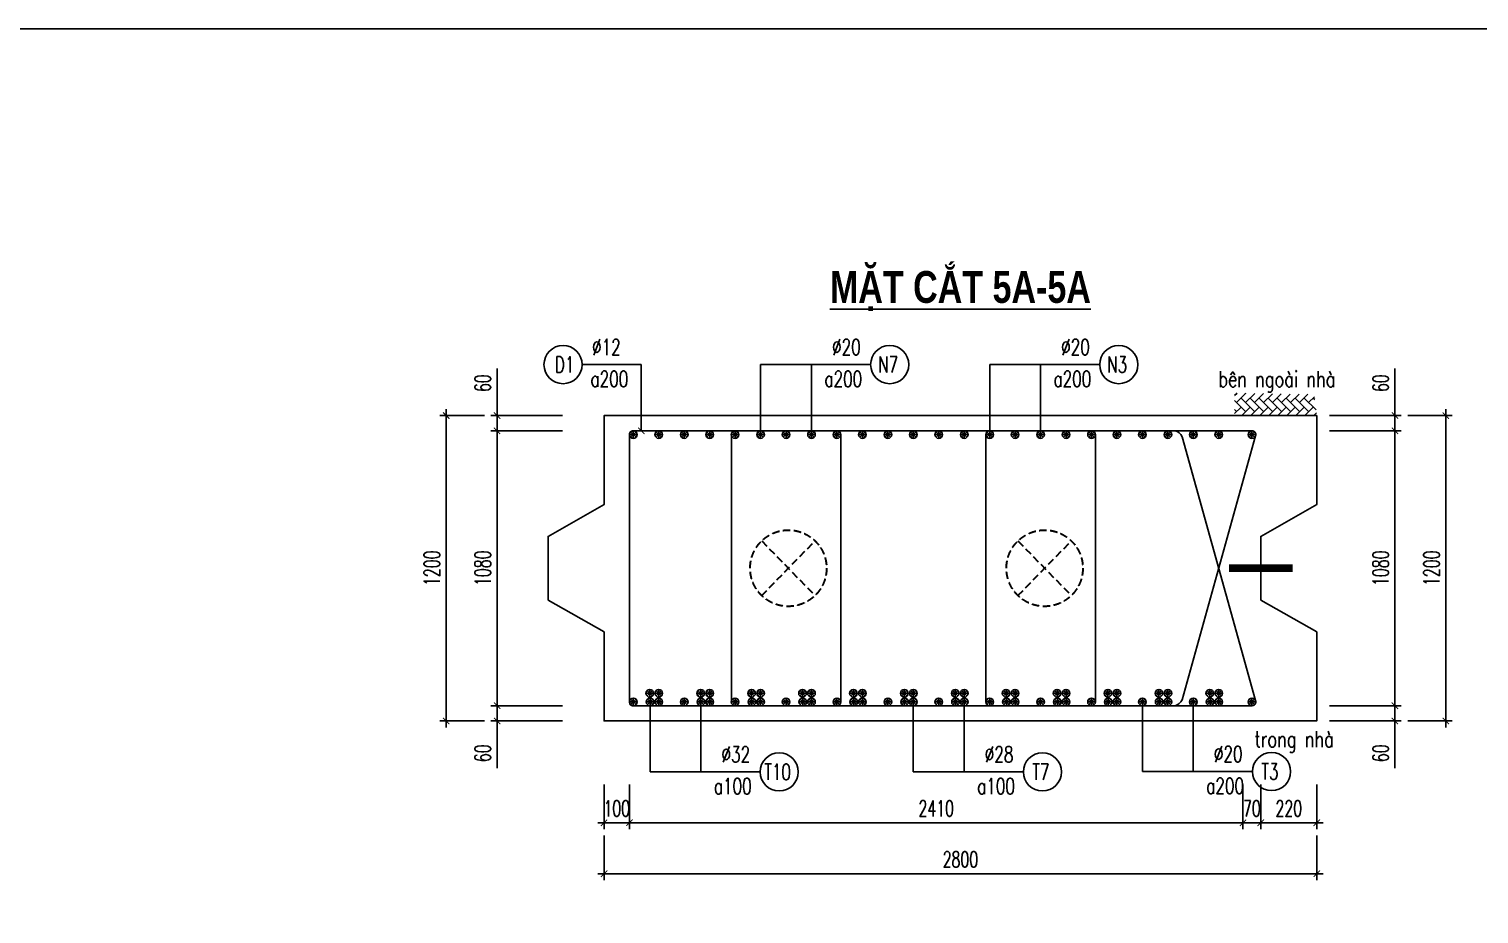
# Model space of a CAD drawing. Header units: millimetres. Extents: x -143570 to 58447, y -1448440 to -1202244.
# Drawn here: x 16397 to 39182, y -1310543 to -1296634 of the extents above; entities that cross this region are included whole.
import ezdxf
from ezdxf.enums import TextEntityAlignment as Align

# ---------------------------------------------------------------- set-up
doc = ezdxf.new("R2010")
doc.units = ezdxf.units.MM
doc.header["$LTSCALE"] = 30
doc.header["$PDMODE"] = 3
doc.linetypes.add('DASHED', pattern=[19.05, 12.7, -6.35])
doc.layers.get('0').update_dxf_attribs({"lineweight": 9})
doc.layers.get('Defpoints').update_dxf_attribs({"lineweight": 9})
for name, color, linetype in [('ccu11-Cotthep', 9, 'Continuous'), ('ccu11-Dim', 8, 'Continuous'), ('ccu11-Hatch', 8, 'Continuous'), ('ccu11-Text', 31, 'Continuous'), ('ccu11-Thay', 7, 'Continuous'), ('ccu11-Thep', 4, 'Continuous'), ('ccu11-Thep doc', 4, 'Continuous'), ('ccu11-Thepdai', 6, 'Continuous')]:
    doc.layers.add(name, color=color, linetype=linetype)
doc.layers.add('ccu11-Khuat', color=9, linetype='DASHED', lineweight=30)
doc.layers.add('Vicom_thep doc', color=1, linetype='Continuous', lineweight=35)
doc.styles.add('ccu11-dim', font='vnsimli.shx', dxfattribs={"width": 0.65, "bigfont": 'bigfont.shx'})
doc.styles.add('ccu11-VnAvH-B', font='')
doc.styles.add('ccu11-vnsimli', font='vnsimli.shx', dxfattribs={"width": 0.8, "bigfont": 'vns.shx'})
doc.styles.add('ccu11-vnsimple', font='vnsimple.shx', dxfattribs={"bigfont": 'bigfont.shx'})
doc.styles.add('ccu11_simli', font='vnsimli.shx', dxfattribs={"width": 0.8})
doc.styles.get('ccu11-VnAvH-B').set_extended_font_data('.VnAvantH', bold=True)
doc.dimstyles.new('ccu11-100', dxfattribs={"dimscale": 100, "dimtxt": 2.5, "dimasz": 1, "dimexe": 1, "dimexo": 2, "dimgap": 1, "dimtad": 1, "dimdec": 0, "dimdsep": 46, "dimtxsty": 'ccu11-dim', "dimblk": 'ARCHTICK', "dimcen": -1, "dimdle": 1, "dimclrd": 256, "dimclre": 256, "dimclrt": 3, "dimadec": 0, "dimazin": 2, "dimtfac": 0.1, "dimtdec": 0, "dimtmove": 0, "dimatfit": 1, "dimldrblk": 'ARCHTICK', "dimfxl": 1, "dimtvp": 0.833333, "dimtolj": 1, "dimtzin": 12, "dimarcsym": 0})
doc.dimstyles.new('ccu11-100x4', dxfattribs={"dimscale": 100, "dimtxt": 2.5, "dimasz": 1, "dimexe": 1, "dimexo": 2, "dimgap": 1, "dimtad": 1, "dimdec": 0, "dimlfac": 0.25, "dimdsep": 46, "dimtxsty": 'ccu11-dim', "dimblk": 'ARCHTICK', "dimcen": -1, "dimdle": 1, "dimclrd": 256, "dimclre": 256, "dimclrt": 3, "dimadec": 0, "dimazin": 2, "dimtfac": 0.1, "dimtdec": 0, "dimtmove": 0, "dimatfit": 1, "dimldrblk": 'ARCHTICK', "dimfxl": 1, "dimtvp": 0.833333, "dimtolj": 1, "dimtzin": 12, "dimarcsym": 0})

# ---------------------------------------------------------------- blocks, each defined once
blk = doc.blocks.new('MCT')
at = {"ltscale": 0.005}
for p, q in [((-0.49, 0), (0.49, 0)), ((0.35, -0.35), (-0.35, 0.35)), ((-0.35, -0.35), (0.35, 0.35)), ((0, -0.49), (0, 0.49))]:
    blk.add_line(p, q, dxfattribs=at)
blk.add_circle((0, 0), 0.492, dxfattribs=at)
blk = doc.blocks.new('*U516')
at = {"layer": 'ccu11-Thep doc', "xscale": -121.9200000001001, "yscale": 121.9200000001001, "zscale": 121.92, "rotation": 270}
blk.add_blockref('MCT', (0, 0), dxfattribs=at)
blk = doc.blocks.new('*U517')
at = {"layer": 'ccu11-Thep doc', "color": 0, "linetype": 'ByBlock', "lineweight": -2, "transparency": 16777216}
for p in [(0, 0), (800, 0), (1600, 0), (2400, 0), (3200, 0), (4000, 0), (4800, 0), (5600, 0), (6400, 0), (7200, 0), (8000, 0), (8800, 0)]:
    blk.add_blockref('*U516', p, dxfattribs=at)
blk = doc.blocks.new('*U518')
at = {"layer": 'ccu11-Thep doc', "xscale": -121.9200000001001, "yscale": 121.9200000001001, "zscale": 121.92, "rotation": 270}
blk.add_blockref('MCT', (0, 0), dxfattribs=at)
blk = doc.blocks.new('*U519')
at = {"layer": 'ccu11-Thep doc', "color": 0, "linetype": 'ByBlock', "lineweight": -2, "transparency": 16777216}
for p in [(0, 0), (800, 0), (1600, 0), (2400, 0), (3200, 0), (4000, 0), (4800, 0), (5600, 0), (6400, 0), (7200, 0), (8000, 0), (8800, 0)]:
    blk.add_blockref('*U518', p, dxfattribs=at)
blk = doc.blocks.new('_ARCHTICK')
at = {"color": 0, "linetype": 'ByBlock', "const_width": 0.15}
blk.add_lwpolyline([(-0.5, -0.5), (0.5, 0.5)], dxfattribs=at)
blk = doc.blocks.new('*D617')
at = {"layer": 'ccu11-Dim', "linetype": 'ByBlock', "lineweight": -2, "ltscale": 30, "transparency": 16777216}
for p, q in [((23753, -1302709), (23753, -1301969)), ((24782, -1302709), (23653, -1302709)), ((23753, -1302949), (23753, -1302709)), ((24782, -1302949), (23653, -1302949)), ((23753, -1302949), (23753, -1303049))]:
    blk.add_line(p, q, dxfattribs=at)
at = {"layer": 'Defpoints', "color": 0, "linetype": 'ByBlock', "ltscale": 30, "transparency": 16777216}
for p in [(24982, -1302709), (23753, -1302949), (24982, -1302949)]:
    blk.add_point(p, dxfattribs=at)
at = {"layer": 'ccu11-Dim', "linetype": 'ByBlock', "lineweight": -2, "ltscale": 30, "transparency": 16777216, "xscale": 100, "yscale": 100, "zscale": 100}
for p, rotation in [((23753, -1302709), 270), ((23753, -1302949), 90)]:
    blk.add_blockref('_ARCHTICK', p, dxfattribs=dict(at, rotation=rotation))
at = {"layer": 'ccu11-Dim', "color": 3, "linetype": 'ByBlock', "ltscale": 30, "transparency": 16777216, "insert": (23528, -1302201), "char_height": 250, "attachment_point": 5, "rotation": 90, "style": 'ccu11-dim'}
blk.add_mtext('\\A1;60', dxfattribs=at)
blk = doc.blocks.new('*D618')
at = {"layer": 'ccu11-Dim', "linetype": 'ByBlock', "lineweight": -2, "ltscale": 30, "transparency": 16777216}
for p, q in [((24782, -1302949), (23653, -1302949)), ((23753, -1302849), (23753, -1307369)), ((24782, -1307269), (23653, -1307269))]:
    blk.add_line(p, q, dxfattribs=at)
at = {"layer": 'Defpoints', "color": 0, "linetype": 'ByBlock', "ltscale": 30, "transparency": 16777216}
for p in [(24982, -1302949), (23753, -1307269), (24982, -1307269)]:
    blk.add_point(p, dxfattribs=at)
at = {"layer": 'ccu11-Dim', "linetype": 'ByBlock', "lineweight": -2, "ltscale": 30, "transparency": 16777216, "xscale": 100, "yscale": 100, "zscale": 100}
for p, rotation in [((23753, -1302949), 90), ((23753, -1307269), 270)]:
    blk.add_blockref('_ARCHTICK', p, dxfattribs=dict(at, rotation=rotation))
at = {"layer": 'ccu11-Dim', "color": 3, "linetype": 'ByBlock', "ltscale": 30, "transparency": 16777216, "insert": (23528, -1305109), "char_height": 250, "attachment_point": 5, "rotation": 90, "style": 'ccu11-dim'}
blk.add_mtext('\\A1;1080', dxfattribs=at)
blk = doc.blocks.new('*D619')
at = {"layer": 'ccu11-Dim', "linetype": 'ByBlock', "lineweight": -2, "ltscale": 30, "transparency": 16777216}
for p, q in [((24782, -1307269), (23653, -1307269)), ((23753, -1307269), (23753, -1307169)), ((23753, -1307269), (23753, -1307509)), ((24782, -1307509), (23653, -1307509)), ((23753, -1307509), (23753, -1308248))]:
    blk.add_line(p, q, dxfattribs=at)
at = {"layer": 'Defpoints', "color": 0, "linetype": 'ByBlock', "ltscale": 30, "transparency": 16777216}
for p in [(23753, -1307269), (24982, -1307269), (24982, -1307509)]:
    blk.add_point(p, dxfattribs=at)
at = {"layer": 'ccu11-Dim', "linetype": 'ByBlock', "lineweight": -2, "ltscale": 30, "transparency": 16777216, "xscale": 100, "yscale": 100, "zscale": 100}
for p, rotation in [((23753, -1307269), 270), ((23753, -1307509), 90)]:
    blk.add_blockref('_ARCHTICK', p, dxfattribs=dict(at, rotation=rotation))
at = {"layer": 'ccu11-Dim', "color": 3, "linetype": 'ByBlock', "ltscale": 30, "transparency": 16777216, "insert": (23528, -1308017), "char_height": 250, "attachment_point": 5, "rotation": 90, "style": 'ccu11-dim'}
blk.add_mtext('\\A1;60', dxfattribs=at)
blk = doc.blocks.new('*D620')
at = {"layer": 'ccu11-Dim', "linetype": 'ByBlock', "lineweight": -2, "ltscale": 30, "transparency": 16777216}
for p, q in [((23553, -1302709), (22853, -1302709)), ((22953, -1302609), (22953, -1307609)), ((23553, -1307509), (22853, -1307509))]:
    blk.add_line(p, q, dxfattribs=at)
at = {"layer": 'Defpoints', "color": 0, "linetype": 'ByBlock', "ltscale": 30, "transparency": 16777216}
for p in [(23753, -1302709), (22953, -1307509), (23753, -1307509)]:
    blk.add_point(p, dxfattribs=at)
at = {"layer": 'ccu11-Dim', "linetype": 'ByBlock', "lineweight": -2, "ltscale": 30, "transparency": 16777216, "xscale": 100, "yscale": 100, "zscale": 100}
for p, rotation in [((22953, -1302709), 90), ((22953, -1307509), 270)]:
    blk.add_blockref('_ARCHTICK', p, dxfattribs=dict(at, rotation=rotation))
at = {"layer": 'ccu11-Dim', "color": 3, "linetype": 'ByBlock', "ltscale": 30, "transparency": 16777216, "insert": (22728, -1305109), "char_height": 250, "attachment_point": 5, "rotation": 90, "style": 'ccu11-dim'}
blk.add_mtext('\\A1;1200', dxfattribs=at)
blk = doc.blocks.new('*D621')
at = {"layer": 'ccu11-Dim', "linetype": 'ByBlock', "lineweight": -2, "ltscale": 30, "transparency": 16777216}
for p, q in [((35753, -1308509), (35753, -1309209)), ((36633, -1308509), (36633, -1309209)), ((36733, -1309109), (35653, -1309109))]:
    blk.add_line(p, q, dxfattribs=at)
at = {"layer": 'Defpoints', "color": 0, "linetype": 'ByBlock', "ltscale": 30, "transparency": 16777216}
for p in [(35753, -1308309), (36633, -1308309), (35753, -1309109)]:
    blk.add_point(p, dxfattribs=at)
at = {"layer": 'ccu11-Dim', "linetype": 'ByBlock', "lineweight": -2, "ltscale": 30, "transparency": 16777216, "xscale": 100, "yscale": 100, "zscale": 100, "rotation": 180}
blk.add_blockref('_ARCHTICK', (35753, -1309109), dxfattribs=at)
at = {"layer": 'ccu11-Dim', "linetype": 'ByBlock', "lineweight": -2, "ltscale": 30, "transparency": 16777216, "xscale": 100, "yscale": 100, "zscale": 100}
blk.add_blockref('_ARCHTICK', (36633, -1309109), dxfattribs=at)
at = {"layer": 'ccu11-Dim', "color": 3, "linetype": 'ByBlock', "ltscale": 30, "transparency": 16777216, "insert": (36193, -1308884), "char_height": 250, "attachment_point": 5, "style": 'ccu11-dim'}
blk.add_mtext('\\A1;220', dxfattribs=at)
blk = doc.blocks.new('*D622')
at = {"layer": 'ccu11-Dim', "linetype": 'ByBlock', "lineweight": -2, "ltscale": 30, "transparency": 16777216}
for p, q in [((25433, -1309309), (25433, -1310009)), ((36633, -1309309), (36633, -1310009)), ((25333, -1309909), (36733, -1309909))]:
    blk.add_line(p, q, dxfattribs=at)
at = {"layer": 'Defpoints', "color": 0, "linetype": 'ByBlock', "ltscale": 30, "transparency": 16777216}
for p in [(25433, -1309109), (36633, -1309109), (36633, -1309909)]:
    blk.add_point(p, dxfattribs=at)
at = {"layer": 'ccu11-Dim', "linetype": 'ByBlock', "lineweight": -2, "ltscale": 30, "transparency": 16777216, "xscale": 100, "yscale": 100, "zscale": 100, "rotation": 180}
blk.add_blockref('_ARCHTICK', (25433, -1309909), dxfattribs=at)
at = {"layer": 'ccu11-Dim', "linetype": 'ByBlock', "lineweight": -2, "ltscale": 30, "transparency": 16777216, "xscale": 100, "yscale": 100, "zscale": 100}
blk.add_blockref('_ARCHTICK', (36633, -1309909), dxfattribs=at)
at = {"layer": 'ccu11-Dim', "color": 3, "linetype": 'ByBlock', "ltscale": 30, "transparency": 16777216, "insert": (31033, -1309684), "char_height": 250, "attachment_point": 5, "style": 'ccu11-dim'}
blk.add_mtext('\\A1;2800', dxfattribs=at)
blk = doc.blocks.new('*D623')
at = {"layer": 'ccu11-Dim', "linetype": 'ByBlock', "lineweight": -2, "ltscale": 30, "transparency": 16777216}
for p, q in [((35473, -1308509), (35473, -1309209)), ((35753, -1308509), (35753, -1309209)), ((35473, -1309109), (35373, -1309109)), ((35753, -1309109), (35473, -1309109)), ((35753, -1309109), (35853, -1309109))]:
    blk.add_line(p, q, dxfattribs=at)
at = {"layer": 'Defpoints', "color": 0, "linetype": 'ByBlock', "ltscale": 30, "transparency": 16777216}
for p in [(35473, -1308309), (35753, -1308309), (35473, -1309109)]:
    blk.add_point(p, dxfattribs=at)
at = {"layer": 'ccu11-Dim', "linetype": 'ByBlock', "lineweight": -2, "ltscale": 30, "transparency": 16777216, "xscale": 100, "yscale": 100, "zscale": 100}
blk.add_blockref('_ARCHTICK', (35473, -1309109), dxfattribs=at)
at = {"layer": 'ccu11-Dim', "linetype": 'ByBlock', "lineweight": -2, "ltscale": 30, "transparency": 16777216, "xscale": 100, "yscale": 100, "zscale": 100, "rotation": 180}
blk.add_blockref('_ARCHTICK', (35753, -1309109), dxfattribs=at)
at = {"layer": 'ccu11-Dim', "color": 3, "linetype": 'ByBlock', "ltscale": 30, "transparency": 16777216, "insert": (35613, -1308884), "char_height": 250, "attachment_point": 5, "style": 'ccu11-dim'}
blk.add_mtext('\\A1;70', dxfattribs=at)
blk = doc.blocks.new('*D624')
at = {"layer": 'ccu11-Dim', "linetype": 'ByBlock', "lineweight": -2, "ltscale": 30, "transparency": 16777216}
for p, q in [((25833, -1308509), (25833, -1309209)), ((35473, -1308509), (35473, -1309209)), ((25733, -1309109), (35573, -1309109))]:
    blk.add_line(p, q, dxfattribs=at)
at = {"layer": 'Defpoints', "color": 0, "linetype": 'ByBlock', "ltscale": 30, "transparency": 16777216}
for p in [(25833, -1308309), (35473, -1308309), (35473, -1309109)]:
    blk.add_point(p, dxfattribs=at)
at = {"layer": 'ccu11-Dim', "linetype": 'ByBlock', "lineweight": -2, "ltscale": 30, "transparency": 16777216, "xscale": 100, "yscale": 100, "zscale": 100, "rotation": 180}
blk.add_blockref('_ARCHTICK', (25833, -1309109), dxfattribs=at)
at = {"layer": 'ccu11-Dim', "linetype": 'ByBlock', "lineweight": -2, "ltscale": 30, "transparency": 16777216, "xscale": 100, "yscale": 100, "zscale": 100}
blk.add_blockref('_ARCHTICK', (35473, -1309109), dxfattribs=at)
at = {"layer": 'ccu11-Dim', "color": 3, "linetype": 'ByBlock', "ltscale": 30, "transparency": 16777216, "insert": (30653, -1308884), "char_height": 250, "attachment_point": 5, "style": 'ccu11-dim'}
blk.add_mtext('\\A1;2410', dxfattribs=at)
blk = doc.blocks.new('*D625')
at = {"layer": 'ccu11-Dim', "linetype": 'ByBlock', "lineweight": -2, "ltscale": 30, "transparency": 16777216}
for p, q in [((25433, -1308509), (25433, -1309209)), ((25833, -1308509), (25833, -1309209)), ((25433, -1309109), (25333, -1309109)), ((25833, -1309109), (25433, -1309109)), ((25833, -1309109), (25933, -1309109))]:
    blk.add_line(p, q, dxfattribs=at)
at = {"layer": 'Defpoints', "color": 0, "linetype": 'ByBlock', "ltscale": 30, "transparency": 16777216}
for p in [(25433, -1308309), (25833, -1308309), (25433, -1309109)]:
    blk.add_point(p, dxfattribs=at)
at = {"layer": 'ccu11-Dim', "linetype": 'ByBlock', "lineweight": -2, "ltscale": 30, "transparency": 16777216, "xscale": 100, "yscale": 100, "zscale": 100}
blk.add_blockref('_ARCHTICK', (25433, -1309109), dxfattribs=at)
at = {"layer": 'ccu11-Dim', "linetype": 'ByBlock', "lineweight": -2, "ltscale": 30, "transparency": 16777216, "xscale": 100, "yscale": 100, "zscale": 100, "rotation": 180}
blk.add_blockref('_ARCHTICK', (25833, -1309109), dxfattribs=at)
at = {"layer": 'ccu11-Dim', "color": 3, "linetype": 'ByBlock', "ltscale": 30, "transparency": 16777216, "insert": (25633, -1308884), "char_height": 250, "attachment_point": 5, "style": 'ccu11-dim'}
blk.add_mtext('\\A1;100', dxfattribs=at)
blk = doc.blocks.new('SHD')
at = {"layer": 'ccu11-Cotthep'}
blk.add_circle((300, 0), 300, dxfattribs=at)
at = {"layer": 'ccu11-Cotthep', "color": 31, "style": 'ccu11_simli', "width": 0.8}
blk.add_attdef('DK', text='', height=250, dxfattribs=at).set_placement((-101, 65), align=Align.BOTTOM_RIGHT)
blk.add_attdef('KH', text='', height=250, dxfattribs=at).set_placement((300, 0), align=Align.MIDDLE)
blk.add_attdef('KC', text='', height=250, dxfattribs=at).set_placement((-101, -142), align=Align.TOP_RIGHT)
blk = doc.blocks.new('*D626')
at = {"layer": 'ccu11-Dim', "linetype": 'ByBlock', "lineweight": -2, "ltscale": 30, "transparency": 16777216}
for p, q in [((37861, -1302709), (37861, -1301969)), ((36833, -1302709), (37961, -1302709)), ((37861, -1302949), (37861, -1302709)), ((36833, -1302949), (37961, -1302949)), ((37861, -1302949), (37861, -1303049))]:
    blk.add_line(p, q, dxfattribs=at)
at = {"layer": 'Defpoints', "color": 0, "linetype": 'ByBlock', "ltscale": 30, "transparency": 16777216}
for p in [(36633, -1302709), (36633, -1302949), (37861, -1302949)]:
    blk.add_point(p, dxfattribs=at)
at = {"layer": 'ccu11-Dim', "linetype": 'ByBlock', "lineweight": -2, "ltscale": 30, "transparency": 16777216, "xscale": 100, "yscale": 100, "zscale": 100}
for p, rotation in [((37861, -1302709), 270), ((37861, -1302949), 90)]:
    blk.add_blockref('_ARCHTICK', p, dxfattribs=dict(at, rotation=rotation))
at = {"layer": 'ccu11-Dim', "color": 3, "linetype": 'ByBlock', "ltscale": 30, "transparency": 16777216, "insert": (37636, -1302201), "char_height": 250, "attachment_point": 5, "rotation": 90, "style": 'ccu11-dim'}
blk.add_mtext('\\A1;60', dxfattribs=at)
blk = doc.blocks.new('*D627')
at = {"layer": 'ccu11-Dim', "linetype": 'ByBlock', "lineweight": -2, "ltscale": 30, "transparency": 16777216}
for p, q in [((36833, -1302949), (37961, -1302949)), ((37861, -1302849), (37861, -1307369)), ((36833, -1307269), (37961, -1307269))]:
    blk.add_line(p, q, dxfattribs=at)
at = {"layer": 'Defpoints', "color": 0, "linetype": 'ByBlock', "ltscale": 30, "transparency": 16777216}
for p in [(36633, -1302949), (36633, -1307269), (37861, -1307269)]:
    blk.add_point(p, dxfattribs=at)
at = {"layer": 'ccu11-Dim', "linetype": 'ByBlock', "lineweight": -2, "ltscale": 30, "transparency": 16777216, "xscale": 100, "yscale": 100, "zscale": 100}
for p, rotation in [((37861, -1302949), 90), ((37861, -1307269), 270)]:
    blk.add_blockref('_ARCHTICK', p, dxfattribs=dict(at, rotation=rotation))
at = {"layer": 'ccu11-Dim', "color": 3, "linetype": 'ByBlock', "ltscale": 30, "transparency": 16777216, "insert": (37636, -1305109), "char_height": 250, "attachment_point": 5, "rotation": 90, "style": 'ccu11-dim'}
blk.add_mtext('\\A1;1080', dxfattribs=at)
blk = doc.blocks.new('*D628')
at = {"layer": 'ccu11-Dim', "linetype": 'ByBlock', "lineweight": -2, "ltscale": 30, "transparency": 16777216}
for p, q in [((36833, -1307269), (37961, -1307269)), ((37861, -1307269), (37861, -1307169)), ((37861, -1307269), (37861, -1307509)), ((36833, -1307509), (37961, -1307509)), ((37861, -1307509), (37861, -1308248))]:
    blk.add_line(p, q, dxfattribs=at)
at = {"layer": 'Defpoints', "color": 0, "linetype": 'ByBlock', "ltscale": 30, "transparency": 16777216}
for p in [(36633, -1307269), (37861, -1307269), (36633, -1307509)]:
    blk.add_point(p, dxfattribs=at)
at = {"layer": 'ccu11-Dim', "linetype": 'ByBlock', "lineweight": -2, "ltscale": 30, "transparency": 16777216, "xscale": 100, "yscale": 100, "zscale": 100}
for p, rotation in [((37861, -1307269), 270), ((37861, -1307509), 90)]:
    blk.add_blockref('_ARCHTICK', p, dxfattribs=dict(at, rotation=rotation))
at = {"layer": 'ccu11-Dim', "color": 3, "linetype": 'ByBlock', "ltscale": 30, "transparency": 16777216, "insert": (37636, -1308017), "char_height": 250, "attachment_point": 5, "rotation": 90, "style": 'ccu11-dim'}
blk.add_mtext('\\A1;60', dxfattribs=at)
blk = doc.blocks.new('*D629')
at = {"layer": 'ccu11-Dim', "linetype": 'ByBlock', "lineweight": -2, "ltscale": 30, "transparency": 16777216}
for p, q in [((38061, -1302709), (38761, -1302709)), ((38661, -1302609), (38661, -1307609)), ((38061, -1307509), (38761, -1307509))]:
    blk.add_line(p, q, dxfattribs=at)
at = {"layer": 'Defpoints', "color": 0, "linetype": 'ByBlock', "ltscale": 30, "transparency": 16777216}
for p in [(37861, -1302709), (37861, -1307509), (38661, -1307509)]:
    blk.add_point(p, dxfattribs=at)
at = {"layer": 'ccu11-Dim', "linetype": 'ByBlock', "lineweight": -2, "ltscale": 30, "transparency": 16777216, "xscale": 100, "yscale": 100, "zscale": 100}
for p, rotation in [((38661, -1302709), 90), ((38661, -1307509), 270)]:
    blk.add_blockref('_ARCHTICK', p, dxfattribs=dict(at, rotation=rotation))
at = {"layer": 'ccu11-Dim', "color": 3, "linetype": 'ByBlock', "ltscale": 30, "transparency": 16777216, "insert": (38436, -1305109), "char_height": 250, "attachment_point": 5, "rotation": 90, "style": 'ccu11-dim'}
blk.add_mtext('\\A1;1200', dxfattribs=at)
blk = doc.blocks.new('ccu11_block_thep')
at = {"layer": 'ccu11-Thep', "color": 3}
for p, q in [((-0.4, 0), (0.4, 0)), ((-0.28, 0.28), (0.28, -0.28)), ((0.28, 0.28), (-0.28, -0.28)), ((0, 0.4), (0, -0.4))]:
    blk.add_line(p, q, dxfattribs=at)
at = {"layer": 'ccu11-Thep', "color": 1, "const_width": 0.0667}
blk.add_lwpolyline([(-0.4, 0, 1), (0.4, 0, 1), (-0.4, 0, 1)], format="xyb", dxfattribs=at)
at = {"layer": 'ccu11-Thep', "color": 1}
blk.add_circle((0, 0), 0.4, dxfattribs=at)
blk = doc.blocks.new('*U520')
at = {"layer": 'Vicom_thep doc', "xscale": -150, "yscale": 150, "zscale": 150, "rotation": 180}
blk.add_blockref('ccu11_block_thep', (0, 0), dxfattribs=at)
blk = doc.blocks.new('*U525')
at = {"layer": 'ccu11-Thep doc', "color": 0, "linetype": 'ByBlock', "lineweight": -2, "transparency": 16777216}
for p in [(0, 0), (800, 0), (1600, 0), (2400, 0), (3200, 0), (4000, 0), (4800, 0), (5600, 0), (6400, 0), (7200, 0), (8000, 0), (8800, 0)]:
    blk.add_blockref('*U520', p, dxfattribs=at)
blk = doc.blocks.new('*U521')
at = {"layer": 'Vicom_thep doc', "xscale": -150, "yscale": 150, "zscale": 150, "rotation": 180}
blk.add_blockref('ccu11_block_thep', (0, 0), dxfattribs=at)
blk = doc.blocks.new('*U522')
at = {"layer": 'ccu11-Thep doc', "color": 0, "linetype": 'ByBlock', "lineweight": -2, "transparency": 16777216}
for p in [(0, 0), (800, 0), (1600, 0), (2400, 0), (3200, 0), (4000, 0), (4800, 0), (5600, 0), (6400, 0), (7200, 0), (8000, 0), (8800, 0)]:
    blk.add_blockref('*U521', p, dxfattribs=at)
blk = doc.blocks.new('*U523')
at = {"layer": 'Vicom_thep doc', "xscale": -150, "yscale": 150, "zscale": 150, "rotation": 180}
blk.add_blockref('ccu11_block_thep', (0, 0), dxfattribs=at)
blk = doc.blocks.new('*U524')
at = {"layer": 'ccu11-Thep doc', "color": 0, "linetype": 'ByBlock', "lineweight": -2, "transparency": 16777216}
for p in [(0, 0), (800, 0), (1600, 0), (2400, 0), (3200, 0), (4000, 0), (4800, 0), (5600, 0), (6400, 0), (7200, 0), (8000, 0), (8800, 0)]:
    blk.add_blockref('*U523', p, dxfattribs=at)
blk = doc.blocks.new('*U636')
at = {"layer": 'Vicom_thep doc', "xscale": -150, "yscale": 150, "zscale": 150, "rotation": 180}
blk.add_blockref('ccu11_block_thep', (0, 0), dxfattribs=at)
blk = doc.blocks.new('*U637')
at = {"layer": 'ccu11-Thep doc', "color": 0, "linetype": 'ByBlock', "lineweight": -2, "transparency": 16777216}
for p in [(0, 0), (800, 0), (1600, 0), (2400, 0), (3200, 0), (4000, 0), (4800, 0), (5600, 0), (6400, 0), (7200, 0), (8000, 0), (8800, 0)]:
    blk.add_blockref('*U636', p, dxfattribs=at)
blk = doc.blocks.new('*U638')
at = {"layer": 'Vicom_thep doc', "xscale": -150, "yscale": 150, "zscale": 150, "rotation": 180}
blk.add_blockref('ccu11_block_thep', (0, 0), dxfattribs=at)
blk = doc.blocks.new('*U639')
at = {"layer": 'ccu11-Thep doc', "color": 0, "linetype": 'ByBlock', "lineweight": -2, "transparency": 16777216}
for p in [(0, 0), (800, 0), (1600, 0), (2400, 0), (3200, 0), (4000, 0), (4800, 0), (5600, 0), (6400, 0), (7200, 0), (8000, 0), (8800, 0)]:
    blk.add_blockref('*U638', p, dxfattribs=at)

msp = doc.modelspace()

# ---------------------------------------------------------------- hatches: boundary and pattern name
at = {"layer": 'ccu11-Hatch', "ltscale": 10}
h = msp.add_hatch(dxfattribs=at)
h.set_pattern_fill('AR-HBONE', color=256, scale=25, angle=270, style=0)
h.set_pattern_definition([(45, (-3226509.98, 473747.67), (141.4213562, 4e-14), [300, -100]), (315, (-3226439.27, 473818.38), (141.4213562, 4e-14), [300, -100])])
h.paths.add_polyline_path([(35340.52, -1302355.8), (35340.52, -1302708.52), (36632.88, -1302708.52), (36590.02, -1302377.22)])

# ---------------------------------------------------------------- linework, layer by layer
at = {"layer": 'ccu11-Khuat', "ltscale": 0.3}
for p, q in [((27910.3, -1304679.17), (28748.53, -1305537.87)), ((27910.3, -1305537.87), (28748.53, -1304679.17)), ((31937.54, -1304679.17), (32775.77, -1305537.87)), ((31937.54, -1305537.87), (32775.77, -1304679.17))]:
    msp.add_line(p, q, dxfattribs=at)
for centre in [(28329.42, -1305108.52), (32356.65, -1305108.52)]:
    msp.add_circle(centre, 600, dxfattribs=at)
at = {"layer": 'ccu11-Thay'}
for points in [[(-25652.83, -1296634.13), (58447.17, -1296634.13), (58447.17, -1356104.84), (-25652.83, -1356104.84)], [(-25652.83, -1296634.13), (58447.17, -1296634.13), (58447.17, -1356104.84), (-25652.83, -1356104.84)], [(25432.88, -1306108.52), (25432.88, -1307508.52), (36632.88, -1307508.52), (36632.88, -1306108.52), (35753.11, -1305608.52), (35753.11, -1304608.52), (36632.88, -1304108.52), (36632.88, -1302708.52), (25432.88, -1302708.52), (25432.88, -1304108.52), (24553.11, -1304608.52), (24553.11, -1305608.52)]]:
    msp.add_lwpolyline(points, close=True, dxfattribs=at)
at = {"layer": 'ccu11-Thep', "const_width": 120}
msp.add_lwpolyline([(35252.88, -1305108.52), (36252.88, -1305108.52)], dxfattribs=at)
at = {"layer": 'ccu11-Thepdai'}
for points in [[(33684.67, -1302948.52), (34405.14, -1302948.52, -0.23620228), (34516.91, -1303041.27), (35670.79, -1307188.02, -0.5204497), (35614.4, -1307268.52), (25882.88, -1307268.52, -0.41421356), (25832.88, -1307218.52), (25832.88, -1302998.52, -0.41421356), (25882.88, -1302948.52), (35614.4, -1302948.52, -0.5204497), (35670.79, -1303029.02), (34516.91, -1307175.77, -0.23620228), (34405.14, -1307268.52), (33684.67, -1307268.52)], [(27913.56, -1302948.52), (27493.56, -1302948.52, 0.41421356), (27433.56, -1303008.52), (27433.56, -1307208.52, 0.41421356), (27493.56, -1307268.52), (27913.56, -1307268.52)], [(28673.56, -1302948.52), (29093.56, -1302948.52, -0.41421356), (29153.56, -1303008.52), (29153.56, -1307208.52, -0.41421356), (29093.56, -1307268.52), (28673.56, -1307268.52)], [(31913.56, -1302948.52), (31493.56, -1302948.52, 0.41421356), (31433.56, -1303008.52), (31433.56, -1307208.52, 0.41421356), (31493.56, -1307268.52), (31913.56, -1307268.52)], [(32673.56, -1302948.52), (33093.56, -1302948.52, -0.41421356), (33153.56, -1303008.52), (33153.56, -1307208.52, -0.41421356), (33093.56, -1307268.52), (32673.56, -1307268.52)]]:
    msp.add_lwpolyline(points, format="xyb", dxfattribs=at)

# ---------------------------------------------------------------- block references
at = {"layer": 'ccu11-Cotthep'}
ref = msp.add_blockref('SHD', (25089.04, -1301908.16), dxfattribs=dict(at, xscale=-1))
ref.add_attrib('KH', 'D1', dxfattribs={"color": 31, "height": 250, "style": 'ccu11-vnsimple', "width": 0.7}).set_placement((24814.04, -1301908.16), align=Align.MIDDLE_CENTER)
ref.add_attrib('KC', 'a200', dxfattribs={"color": 31, "height": 250, "style": 'ccu11-vnsimple', "width": 0.7}).set_placement((25517.62, -1302008.16), align=Align.TOP_CENTER)
ref.add_attrib('DK', '`12', dxfattribs={"color": 31, "height": 250, "style": 'ccu11-vnsimple', "width": 0.7}).set_placement((25469.83, -1301833.16), align=Align.BOTTOM_CENTER)
ref = msp.add_blockref('SHD', (29621.88, -1301908.16), dxfattribs=at)
ref.add_attrib('KH', 'N7', dxfattribs={"color": 31, "height": 250, "style": 'ccu11-vnsimple', "width": 0.7}).set_placement((29896.88, -1301908.16), align=Align.MIDDLE_CENTER)
ref.add_attrib('KC', 'a200', dxfattribs={"color": 31, "height": 250, "style": 'ccu11-vnsimple', "width": 0.7}).set_placement((29193.3, -1302008.16), align=Align.TOP_CENTER)
ref.add_attrib('DK', '`20', dxfattribs={"color": 31, "height": 250, "style": 'ccu11-vnsimple', "width": 0.7}).set_placement((29241.09, -1301833.16), align=Align.BOTTOM_CENTER)
ref = msp.add_blockref('SHD', (33221.88, -1301908.16), dxfattribs=at)
ref.add_attrib('KH', 'N3', dxfattribs={"color": 31, "height": 250, "style": 'ccu11-vnsimple', "width": 0.7}).set_placement((33496.88, -1301908.16), align=Align.MIDDLE_CENTER)
ref.add_attrib('KC', 'a200', dxfattribs={"color": 31, "height": 250, "style": 'ccu11-vnsimple', "width": 0.7}).set_placement((32793.3, -1302008.16), align=Align.TOP_CENTER)
ref.add_attrib('DK', '`20', dxfattribs={"color": 31, "height": 250, "style": 'ccu11-vnsimple', "width": 0.7}).set_placement((32841.09, -1301833.16), align=Align.BOTTOM_CENTER)
ref = msp.add_blockref('SHD', (27884.96, -1308308.88), dxfattribs=at)
ref.add_attrib('KH', 'T10', dxfattribs={"color": 31, "height": 250, "style": 'ccu11-vnsimple', "width": 0.7}).set_placement((28159.96, -1308308.88), align=Align.MIDDLE_CENTER)
ref.add_attrib('KC', 'a100', dxfattribs={"color": 31, "height": 250, "style": 'ccu11-vnsimple', "width": 0.7}).set_placement((27456.38, -1308408.88), align=Align.TOP_CENTER)
ref.add_attrib('DK', '`32', dxfattribs={"color": 31, "height": 250, "style": 'ccu11-vnsimple', "width": 0.7}).set_placement((27504.18, -1308233.88), align=Align.BOTTOM_CENTER)
ref = msp.add_blockref('SHD', (32021.88, -1308308.88), dxfattribs=at)
ref.add_attrib('KH', 'T7', dxfattribs={"color": 31, "height": 250, "style": 'ccu11-vnsimple', "width": 0.7}).set_placement((32296.88, -1308308.88), align=Align.MIDDLE_CENTER)
ref.add_attrib('KC', 'a100', dxfattribs={"color": 31, "height": 250, "style": 'ccu11-vnsimple', "width": 0.7}).set_placement((31593.3, -1308408.88), align=Align.TOP_CENTER)
ref.add_attrib('DK', '`28', dxfattribs={"color": 31, "height": 250, "style": 'ccu11-vnsimple', "width": 0.7}).set_placement((31641.09, -1308233.88), align=Align.BOTTOM_CENTER)
ref = msp.add_blockref('SHD', (35621.88, -1308303.88), dxfattribs=at)
ref.add_attrib('KH', 'T3', dxfattribs={"color": 31, "height": 250, "style": 'ccu11-vnsimple', "width": 0.7}).set_placement((35896.88, -1308303.88), align=Align.MIDDLE_CENTER)
ref.add_attrib('KC', 'a200', dxfattribs={"color": 31, "height": 250, "style": 'ccu11-vnsimple', "width": 0.7}).set_placement((35193.3, -1308403.88), align=Align.TOP_CENTER)
ref.add_attrib('DK', '`20', dxfattribs={"color": 31, "height": 250, "style": 'ccu11-vnsimple', "width": 0.7}).set_placement((35241.09, -1308228.88), align=Align.BOTTOM_CENTER)
at = {"layer": 'ccu11-Thep doc'}
for name, p in [('*U517', (25892.88, -1303008.52)), ('*U639', (26151.45, -1307073.8)), ('*U524', (26155.96, -1307208.52)), ('*U522', (26292.88, -1307073.8)), ('*U525', (26292.88, -1307208.52))]:
    msp.add_blockref(name, p, dxfattribs=at)
at = {"layer": 'ccu11-Thep doc', "xscale": -1, "rotation": 180}
for name, p in [('*U637', (26292.88, -1303008.52)), ('*U519', (25892.88, -1307208.52))]:
    msp.add_blockref(name, p, dxfattribs=at)
at = {"layer": 'ccu11-Thep doc', "xscale": 121.9200000001001, "yscale": 121.9200000001001, "zscale": 121.9200000001001, "rotation": 90.00000000000001}
for p in [(35613.23, -1303008.52), (35613.23, -1307208.52)]:
    msp.add_blockref('MCT', p, dxfattribs=at)

# ---------------------------------------------------------------- texts
at = {"layer": 'ccu11-Text', "style": 'ccu11-VnAvH-B', "width": 0.8}
msp.add_text('%%UmÆt c¾t 5a-5a', height=500, dxfattribs=at).set_placement((31032.88, -1300938.39), align=Align.CENTER)
at = {"layer": 'ccu11-Text', "linetype": 'Continuous', "style": 'ccu11-vnsimli', "width": 0.75}
for s, p in [('bªn ngoµi nhµ', (36006.11, -1302260.38)), ('trong nhµ', (36278.89, -1307920.42))]:
    msp.add_text(s, height=250, dxfattribs=at).set_placement(p, align=Align.CENTER)

# ---------------------------------------------------------------- dimensions: what is measured, and where the dimension line sits
at = {"layer": 'ccu11-Dim', "linetype": 'ByBlock', "ltscale": 30}
for base, p1, p2, angle, picture, middle in [((23753.11, -1302948.52), (24981.51, -1302708.52), (24981.51, -1302948.52), 90, '*D617', (23753.11, -1302200.54)), ((37861.27, -1302948.52), (36632.88, -1302708.52), (36632.88, -1302948.52), 90, '*D626', (37861.27, -1302200.54)), ((23753.11, -1307268.52), (24981.51, -1307508.52), (24981.51, -1307268.52), 270, '*D619', (23753.11, -1308016.51)), ((37861.27, -1307268.52), (36632.88, -1307508.52), (36632.88, -1307268.52), 270, '*D628', (37861.27, -1308016.51))]:
    dim = msp.add_linear_dim(base=base, p1=p1, p2=p2, angle=angle, dimstyle='ccu11-100x4', dxfattribs=at)
    dim.commit()
    dim.dimension.update_dxf_attribs({"geometry": picture, "text_midpoint": middle, "dimtype": 160})
for base, p1, p2, picture, middle in [((22953.11, -1307508.52), (23753.11, -1302708.52), (23753.11, -1307508.52), '*D620', (22728.11, -1305108.52)), ((38661.27, -1307508.52), (37861.27, -1302708.52), (37861.27, -1307508.52), '*D629', (38436.27, -1305108.52))]:
    dim = msp.add_linear_dim(base=base, p1=p1, p2=p2, angle=90, dimstyle='ccu11-100x4', dxfattribs=at)
    dim.commit()
    dim.dimension.update_dxf_attribs({"geometry": picture, "text_midpoint": middle})
for base, p1, p2, picture, middle in [((23753.11, -1307268.52), (24981.51, -1302948.52), (24981.51, -1307268.52), '*D618', (23528.11, -1305108.52)), ((37861.27, -1307268.52), (36632.88, -1302948.52), (36632.88, -1307268.52), '*D627', (37636.27, -1305108.52))]:
    dim = msp.add_linear_dim(base=base, p1=p1, p2=p2, angle=90, dimstyle='ccu11-100x4', override={"dimtmove": 1}, dxfattribs=at)
    dim.commit()
    dim.dimension.update_dxf_attribs({"geometry": picture, "text_midpoint": middle})
for base, p1, p2, picture, middle in [((25432.88, -1309108.88), (25832.88, -1308308.88), (25432.88, -1308308.88), '*D625', (25632.88, -1308883.88)), ((35472.88, -1309108.88), (35752.88, -1308308.88), (35472.88, -1308308.88), '*D623', (35612.88, -1308883.88))]:
    dim = msp.add_linear_dim(base=base, p1=p1, p2=p2, dimstyle='ccu11-100x4', override={"dimtix": 1}, dxfattribs=at)
    dim.commit()
    dim.dimension.update_dxf_attribs({"geometry": picture, "text_midpoint": middle})
for base, p1, p2, picture, middle in [((35472.88, -1309108.88), (25832.88, -1308308.88), (35472.88, -1308308.88), '*D624', (30652.88, -1308883.88)), ((35752.88, -1309108.88), (36632.88, -1308308.88), (35752.88, -1308308.88), '*D621', (36192.88, -1308883.88)), ((36632.88, -1309908.88), (25432.88, -1309108.88), (36632.88, -1309108.88), '*D622', (31032.88, -1309683.88))]:
    dim = msp.add_linear_dim(base=base, p1=p1, p2=p2, dimstyle='ccu11-100x4', dxfattribs=at)
    dim.commit()
    dim.dimension.update_dxf_attribs({"geometry": picture, "text_midpoint": middle})

# ---------------------------------------------------------------- leaders
at = {"layer": 'ccu11-Cotthep', "linetype": 'ByBlock', "ltscale": 30}
msp.add_leader([(26018.04, -1302948.52), (26018.04, -1301908.16), (25089.04, -1301908.16)], dimstyle='ccu11-100x4', dxfattribs=at)
at = {"layer": 'ccu11-Cotthep'}
for points in [[(27892.88, -1303008.52), (27892.88, -1301908.16), (29621.88, -1301908.16)], [(28692.88, -1303008.52), (28692.88, -1301908.16), (29621.88, -1301908.16)], [(31492.88, -1303008.52), (31492.88, -1301908.16), (33221.88, -1301908.16)], [(32292.88, -1303008.52), (32292.88, -1301908.16), (33221.88, -1301908.16)], [(26155.96, -1307208.52), (26155.96, -1308308.88), (27884.96, -1308308.88)], [(26955.96, -1307208.52), (26955.96, -1308308.88), (27884.96, -1308308.88)], [(30292.88, -1307208.52), (30292.88, -1308308.88), (32021.88, -1308308.88)], [(31092.88, -1307208.52), (31092.88, -1308308.88), (32021.88, -1308308.88)], [(33892.88, -1307203.52), (33892.88, -1308303.88), (35621.88, -1308303.88)], [(34692.88, -1307203.52), (34692.88, -1308303.88), (35621.88, -1308303.88)]]:
    msp.add_leader(points, dimstyle='ccu11-100', override={"dimasz": 1.5, "dimgap": 1, "dimtad": 0, "dimldrblk": 'None', "dimfxl": 3, "dimfxlon": 1, "dimtfill": 1, "dimarcsym": 1}, dxfattribs=at)

doc.saveas('drawing.dxf')
